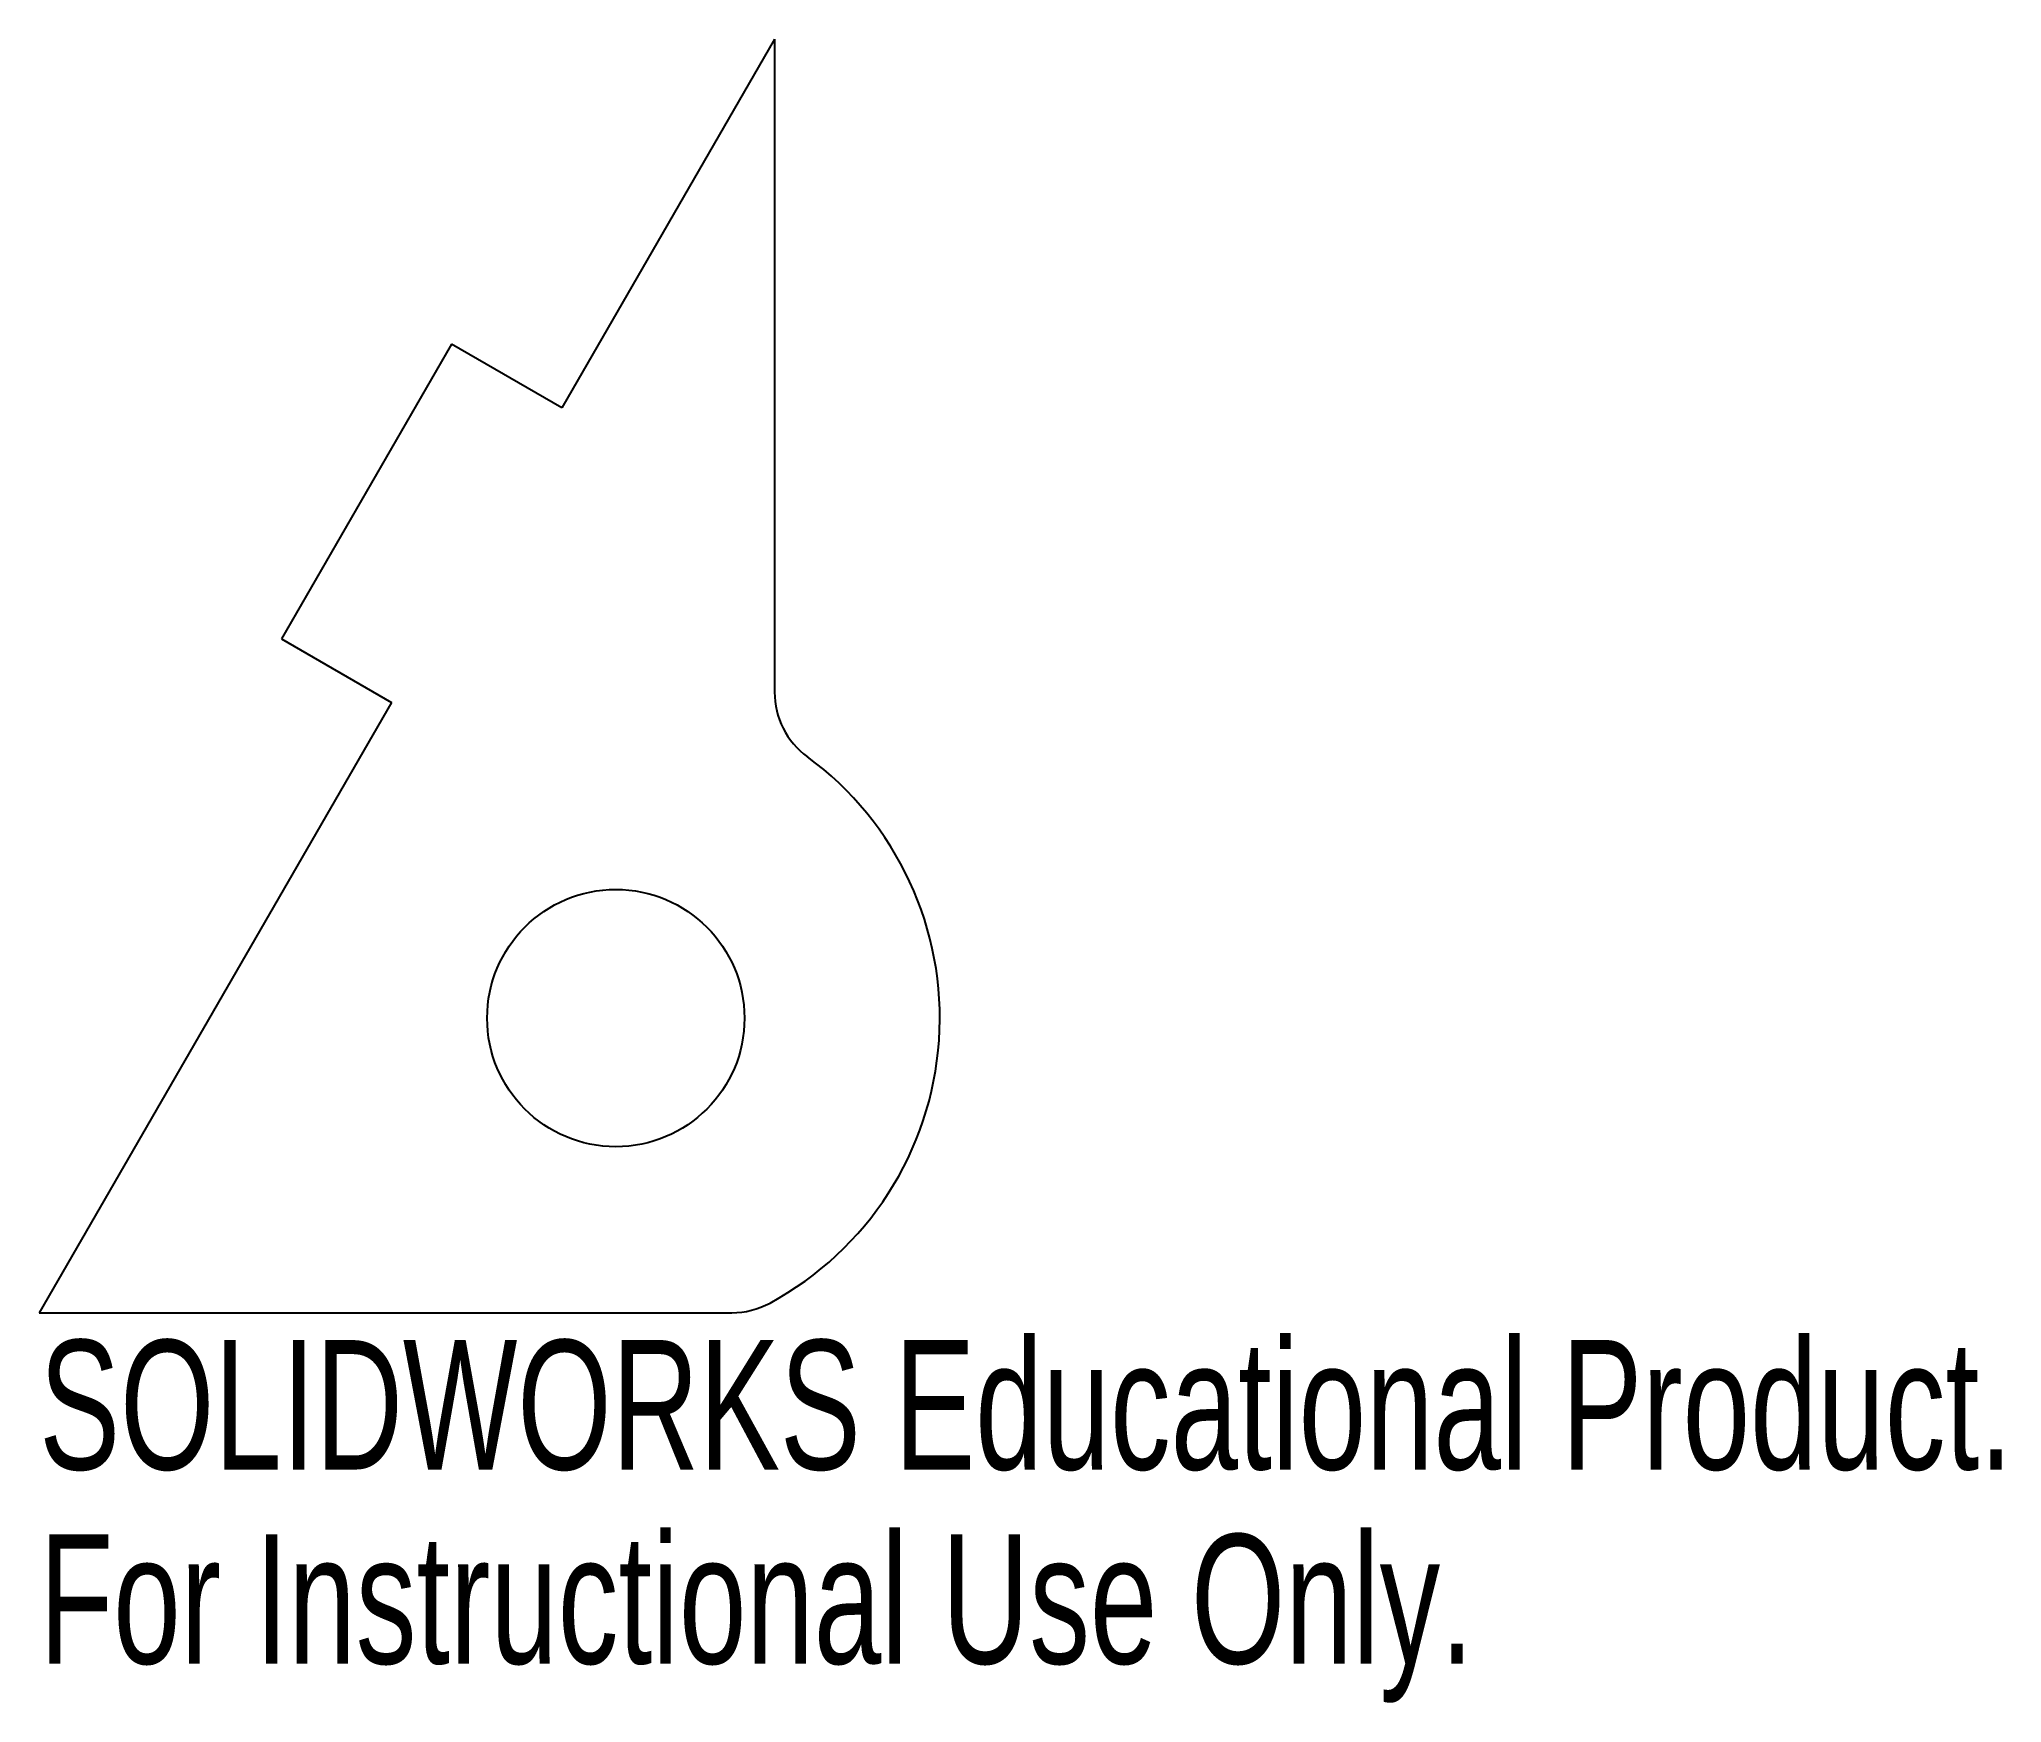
# Model space of a CAD drawing. Header units: millimetres. Extents: x -11.5 to 61.7, y -14.6 to 47.5.
import ezdxf

# ---------------------------------------------------------------- set-up
doc = ezdxf.new("R2010")
doc.units = ezdxf.units.MM
doc.styles.add('SLDTEXTSTYLE0', font='TXT', dxfattribs={"width": 0.7})

msp = doc.modelspace()

# ---------------------------------------------------------------- linework, layer by layer
at = {"color": 7, "linetype": 'Continuous', "lineweight": 25}
for p, q in [((15.904, 47.546), (7.96, 33.788)), ((15.904, 47.546), (15.904, 23.175)), ((3.847, 36.163), (-2.503, 25.164)), ((7.96, 33.788), (3.847, 36.163)), ((-2.503, 25.164), (1.61, 22.789)), ((1.61, 22.789), (-11.547, 0)), ((-11.547, 0), (14.308, 0))]:
    msp.add_line(p, q, dxfattribs=at)
msp.add_circle((9.979, 11), 4.803, dxfattribs=at)
for centre, radius, start, end in [((18.904, 23.175), 3, 180, 233.75724), ((9.979, 11), 12.096, 298.4195, 53.75724), ((14.308, 3), 3, 270, 298.4195)]:
    msp.add_arc(centre, radius, start, end, dxfattribs=at)

# ---------------------------------------------------------------- texts
at = {"color": 7, "linetype": 'Continuous', "char_height": 4.83362, "attachment_point": 1, "style": 'SLDTEXTSTYLE0'}
for s, insert in [('SOLIDWORKS Educational Product.', (-11.547, -1.02)), ('For Instructional Use Only.', (-11.547, -8.27))]:
    msp.add_mtext(s, dxfattribs=dict(at, insert=insert))

doc.saveas('drawing.dxf')
